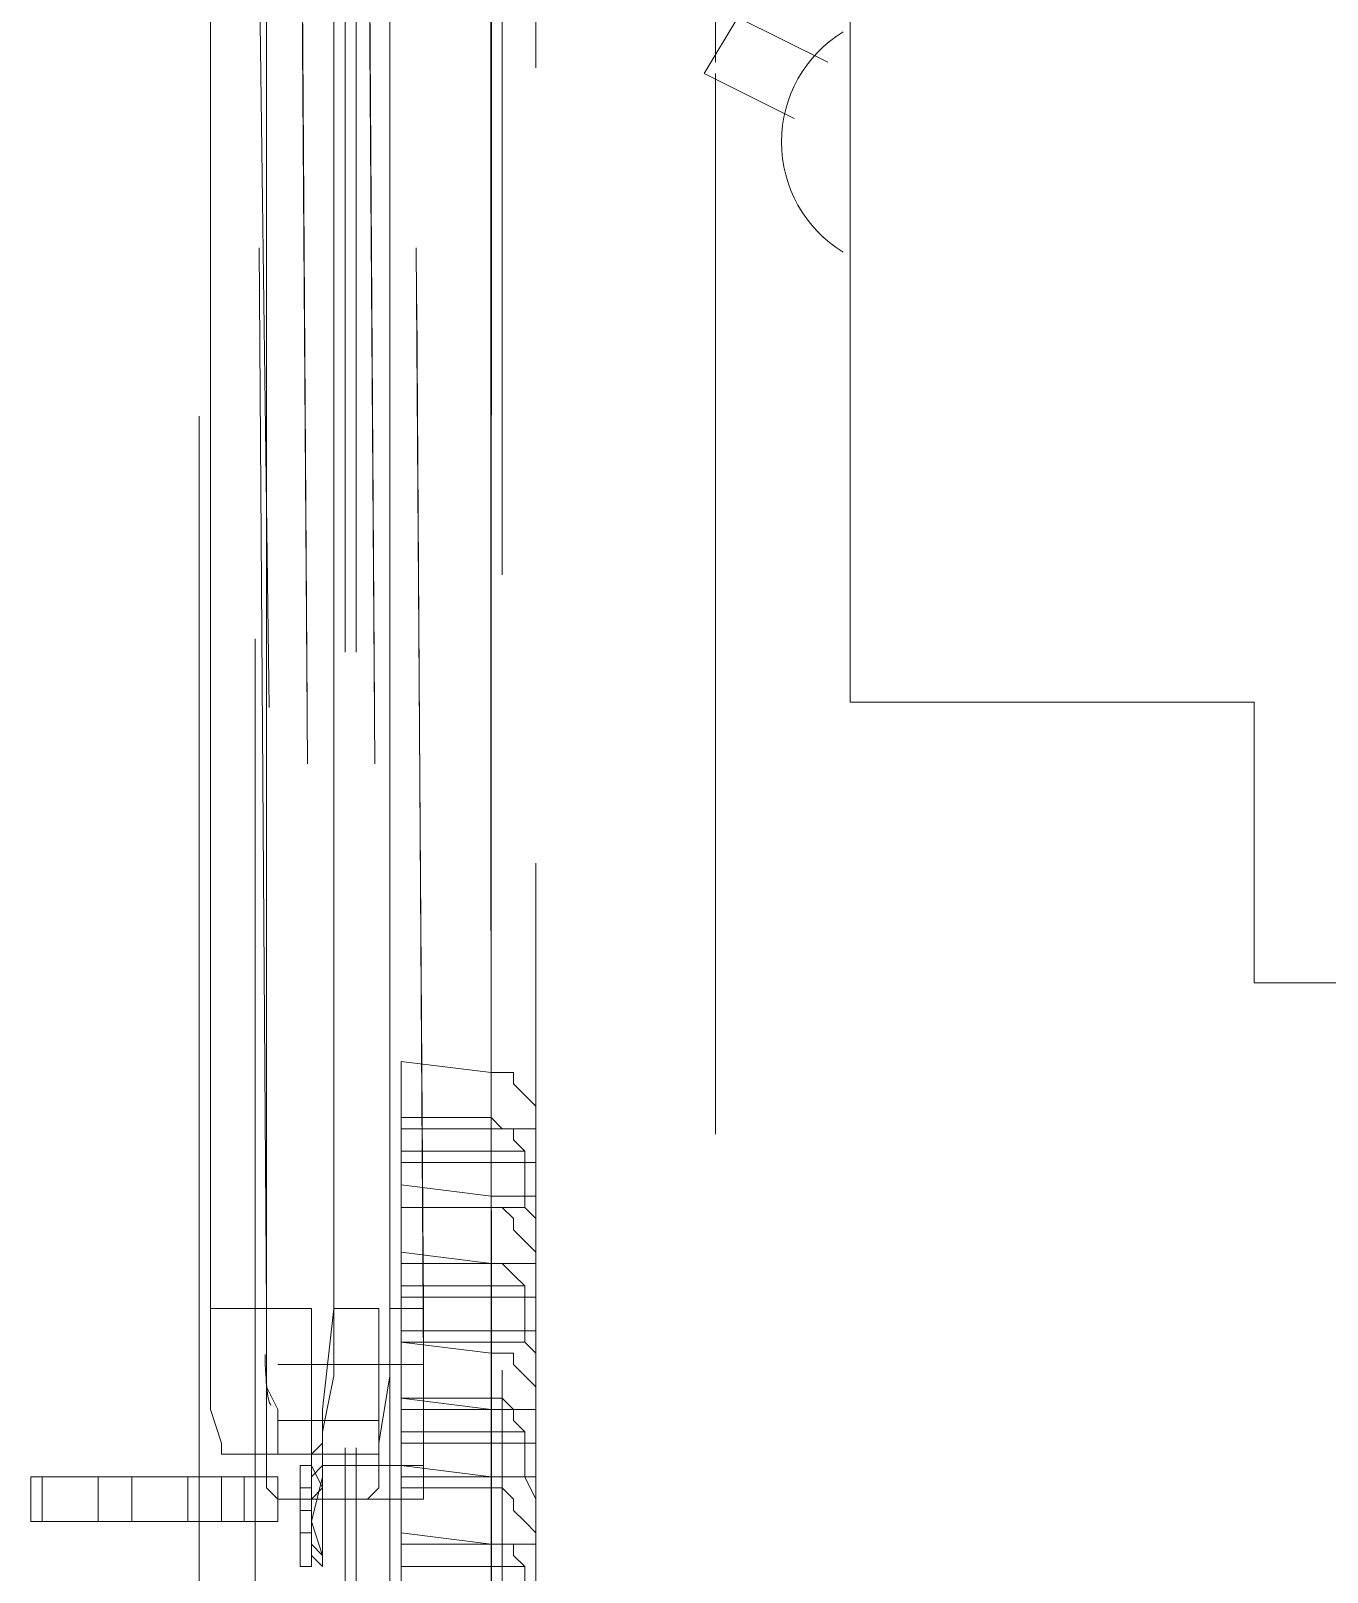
# Model space of a CAD drawing. Header units: metres. Extents: x 2999 to 3164, y 1641 to 1678.
# Drawn here: x 3140.7531 to 3140.9976, y 1664.9108 to 1665.2014 of the extents above; entities that cross this region are included whole.
import ezdxf

# ---------------------------------------------------------------- set-up
doc = ezdxf.new("R2010")
doc.units = ezdxf.units.M
doc.linetypes.add('CONTORNO_QUADRO_T', pattern=[0.35, 0.2, -0.15])
doc.layers.add('PDF28_Geometry', color=7, linetype='Continuous')

msp = doc.modelspace()

# ---------------------------------------------------------------- linework, layer by layer
at = {"layer": 'PDF28_Geometry', "linetype": 'CONTORNO_QUADRO_T', "lineweight": 25}
msp.add_lwpolyline([(3140.839914965652, 1660.481663151814), (3140.839914965652, 1668.342915623616), (3140.839914965652, 1668.478921752103), (3140.839914965652, 1662.105136669819)], dxfattribs=at)
at = {"layer": 'PDF28_Geometry', "linetype": 'CONTORNO_QUADRO_T', "lineweight": 15}
for points in [[(3140.839914965652, 1666.448510410298), (3140.839914965652, 1666.446393756428), (3140.839914965652, 1664.734020775898), (3140.839914965652, 1664.731904122029), (3140.839914965652, 1664.729787468159), (3140.839914965652, 1663.017414487629), (3140.839914965652, 1663.01529783376), (3140.839914965652, 1663.01318117989)], [(3140.899181274001, 1666.393477409687), (3140.899181274001, 1666.300344639424), (3140.882248043044, 1666.300344639424), (3140.882248043044, 1665.195451319478)], [(3140.839914965652, 1666.3786608326), (3140.839914965652, 1664.882186546773)], [(3140.808165157607, 1666.365960909382), (3140.810281811477, 1666.363844255513), (3140.810281811477, 1666.357494293904), (3140.812398465346, 1666.334211101338), (3140.812398465346, 1664.776353853291), (3140.810281811477, 1664.755187314595), (3140.810281811477, 1664.748837352986), (3140.808165157607, 1664.746720699116), (3140.786998618911, 1664.748837352986), (3140.786998618911, 1664.789053776509), (3140.786998618911, 1664.820803584553), (3140.786998618911, 1664.825036892292), (3140.786998618911, 1664.833503507771), (3140.786998618911, 1664.83773681551), (3140.786998618911, 1664.833503507771), (3140.786998618911, 1664.825036892292), (3140.786998618911, 1664.831386853901), (3140.786998618911, 1664.835620161641)], [(3140.784881965041, 1664.928752931904), (3140.784881965041, 1666.353260986165)], [(3140.812398465346, 1666.334211101338), (3140.814515119216, 1666.334211101338), (3140.814515119216, 1664.776353853291), (3140.812398465346, 1664.776353853291)], [(3140.789115272781, 1665.316100590047), (3140.789115272781, 1665.290700743611), (3140.789115272781, 1665.288584089741), (3140.786998618911, 1665.282234128132), (3140.786998618911, 1665.263184243306), (3140.786998618911, 1665.093851933735), (3140.786998618911, 1664.960502739949), (3140.786998618911, 1664.941452855122), (3140.789115272781, 1664.935102893513), (3140.789115272781, 1664.932986239644), (3140.806048503738, 1664.932986239644), (3140.808165157607, 1664.935102893513), (3140.808165157607, 1664.941452855122), (3140.810281811477, 1664.960502739949), (3140.810281811477, 1665.129835049519), (3140.810281811477, 1665.263184243306), (3140.808165157607, 1665.282234128132), (3140.808165157607, 1665.288584089741), (3140.806048503738, 1665.290700743611)], [(3140.799698542129, 1665.316100590047), (3140.799698542129, 1665.290700743611), (3140.799698542129, 1665.316100590047), (3140.801815195998, 1665.316100590047), (3140.803931849868, 1665.316100590047), (3140.803931849868, 1665.290700743611), (3140.806048503738, 1665.290700743611), (3140.808165157607, 1665.286467435872), (3140.808165157607, 1665.280117474263), (3140.810281811477, 1665.263184243306), (3140.810281811477, 1665.129835049519), (3140.810281811477, 1664.960502739949), (3140.810281811477, 1664.947802816731), (3140.808165157607, 1664.937219547383)], [(3140.795465234389, 1665.273767512654), (3140.810281811477, 1665.273767512654), (3140.795465234389, 1665.273767512654), (3140.799698542129, 1664.949919470601), (3140.810281811477, 1664.949919470601), (3140.799698542129, 1664.949919470601)], [(3140.789115272781, 1664.932986239644), (3140.789115272781, 1664.935102893513), (3140.786998618911, 1664.941452855122), (3140.786998618911, 1664.960502739949), (3140.797581888259, 1664.960502739949), (3140.797581888259, 1664.956269432209), (3140.797581888259, 1664.949919470601), (3140.797581888259, 1664.945686162861), (3140.799698542129, 1664.941452855122), (3140.799698542129, 1664.937219547383), (3140.799698542129, 1664.935102893513), (3140.799698542129, 1664.932986239644), (3140.799698542129, 1664.935102893513), (3140.799698542129, 1664.937219547383), (3140.799698542129, 1664.941452855122), (3140.797581888259, 1664.945686162861), (3140.797581888259, 1664.949919470601), (3140.797581888259, 1664.956269432209), (3140.797581888259, 1664.960502739949), (3140.795465234389, 1665.263184243306)], [(3140.786998618911, 1665.263184243306), (3140.786998618911, 1665.093851933735), (3140.786998618911, 1664.960502739949)], [(3140.903414581741, 1665.195451319478), (3140.886481350784, 1665.203917934956), (3140.880131389175, 1665.193334665608), (3140.897064620132, 1665.184868050129)], [(3140.882248043044, 1665.193334665608), (3140.882248043044, 1664.882186546773)], [(3140.839914965652, 1664.981669278645), (3140.822981734695, 1664.983785932515), (3140.822981734695, 1664.968969355427), (3140.839914965652, 1664.968969355427)], [(3140.822981734695, 1664.979552624775), (3140.839914965652, 1664.979552624775)], [(3140.839914965652, 1664.956269432209), (3140.822981734695, 1664.956269432209), (3140.822981734695, 1664.943569508992), (3140.839914965652, 1664.941452855122)], [(3140.822981734695, 1664.95415277834), (3140.839914965652, 1664.95415277834)], [(3140.799698542129, 1664.939336201252), (3140.808165157607, 1664.939336201252)], [(3140.822981734695, 1664.928752931904), (3140.839914965652, 1664.928752931904), (3140.822981734695, 1664.930869585774), (3140.822981734695, 1664.916053008687), (3140.839914965652, 1664.916053008687)], [(3140.789115272781, 1664.920286316426), (3140.772182041823, 1664.920286316426), (3140.755248810866, 1664.920286316426), (3140.753132156997, 1664.920286316426), (3140.753132156997, 1664.928752931904), (3140.755248810866, 1664.928752931904), (3140.772182041823, 1664.928752931904), (3140.789115272781, 1664.928752931904)], [(3140.753132156997, 1664.928752931904), (3140.753132156997, 1664.920286316426)], [(3140.755248810866, 1664.928752931904), (3140.755248810866, 1664.920286316426)], [(3140.772182041823, 1664.928752931904), (3140.772182041823, 1664.920286316426)], [(3140.784881965041, 1664.83773681551), (3140.786998618911, 1664.83773681551), (3140.784881965041, 1664.83773681551), (3140.784881965041, 1664.920286316426)]]:
    msp.add_lwpolyline(points, dxfattribs=at)
at = {"layer": 'PDF28_Geometry', "linetype": 'CONTORNO_QUADRO_T', "lineweight": 0}
for points in [[(3140.795465234389, 1665.436749860615), (3140.795465234389, 1664.83985346938), (3140.795465234389, 1664.835620161641), (3140.795465234389, 1664.827153546162), (3140.801815195998, 1664.827153546162), (3140.799698542129, 1664.827153546162), (3140.799698542129, 1664.822920238423), (3140.795465234389, 1664.822920238423), (3140.795465234389, 1664.829270200032), (3140.795465234389, 1664.822920238423), (3140.795465234389, 1664.78058716103), (3140.801815195998, 1664.78058716103)], [(3140.820865080825, 1665.398650090962), (3140.820865080825, 1664.776353853291)], [(3140.84838158113, 1665.394416783223), (3140.84838158113, 1664.753070660725), (3140.846264927261, 1664.753070660725), (3140.839914965652, 1664.753070660725), (3140.818748426955, 1664.753070660725), (3140.818748426955, 1664.755187314595), (3140.820865080825, 1664.759420622334), (3140.820865080825, 1664.776353853291)], [(3140.839914965652, 1664.746720699116), (3140.842031619521, 1664.742487391377), (3140.839914965652, 1664.744604045247), (3140.842031619521, 1664.742487391377), (3140.842031619521, 1664.748837352986), (3140.839914965652, 1664.748837352986), (3140.842031619521, 1664.748837352986), (3140.842031619521, 1665.392300129353)], [(3140.808165157607, 1665.282234128132), (3140.814515119216, 1665.282234128132), (3140.816631773086, 1665.282234128132), (3140.816631773086, 1665.280117474263), (3140.816631773086, 1665.278000820393), (3140.816631773086, 1665.275884166523), (3140.816631773086, 1665.273767512654), (3140.818748426955, 1664.949919470601), (3140.818748426955, 1664.947802816731), (3140.818748426955, 1664.945686162861), (3140.818748426955, 1664.943569508992), (3140.818748426955, 1664.941452855122), (3140.818748426955, 1664.939336201252), (3140.808165157607, 1664.939336201252)], [(3140.803931849868, 1665.273767512654), (3140.806048503738, 1664.949919470601), (3140.806048503738, 1664.945686162861), (3140.806048503738, 1664.941452855122), (3140.806048503738, 1664.939336201252), (3140.806048503738, 1664.937219547383), (3140.806048503738, 1664.932986239644), (3140.808165157607, 1664.932986239644), (3140.808165157607, 1664.930869585774), (3140.806048503738, 1664.928752931904), (3140.806048503738, 1664.920286316426), (3140.806048503738, 1664.913936354817), (3140.808165157607, 1664.911819700947), (3140.808165157607, 1664.913936354817), (3140.808165157607, 1664.918169662556), (3140.808165157607, 1664.913936354817), (3140.808165157607, 1664.918169662556), (3140.808165157607, 1664.913936354817), (3140.808165157607, 1664.916053008687), (3140.808165157607, 1664.920286316426), (3140.808165157607, 1664.924519624165), (3140.808165157607, 1664.926636278035), (3140.806048503738, 1664.924519624165), (3140.806048503738, 1664.920286316426), (3140.808165157607, 1664.928752931904), (3140.808165157607, 1664.930869585774), (3140.806048503738, 1664.928752931904), (3140.806048503738, 1664.920286316426), (3140.806048503738, 1664.918169662556), (3140.806048503738, 1664.920286316426), (3140.806048503738, 1664.924519624165), (3140.806048503738, 1664.920286316426), (3140.806048503738, 1664.916053008687), (3140.808165157607, 1664.913936354817), (3140.806048503738, 1664.916053008687), (3140.806048503738, 1664.920286316426), (3140.806048503738, 1664.924519624165), (3140.808165157607, 1664.926636278035), (3140.808165157607, 1664.924519624165), (3140.808165157607, 1664.928752931904), (3140.808165157607, 1664.930869585774), (3140.808165157607, 1664.928752931904), (3140.806048503738, 1664.920286316426), (3140.808165157607, 1664.913936354817), (3140.808165157607, 1664.911819700947), (3140.808165157607, 1664.913936354817), (3140.808165157607, 1664.918169662556), (3140.808165157607, 1664.913936354817), (3140.808165157607, 1664.916053008687), (3140.808165157607, 1664.920286316426), (3140.808165157607, 1664.924519624165), (3140.808165157607, 1664.926636278035), (3140.808165157607, 1664.924519624165), (3140.808165157607, 1664.928752931904), (3140.808165157607, 1664.930869585774), (3140.827215042434, 1664.930869585774), (3140.827215042434, 1664.932986239644), (3140.827215042434, 1664.935102893513), (3140.827215042434, 1664.937219547383), (3140.827215042434, 1664.939336201252), (3140.827215042434, 1664.943569508992), (3140.827215042434, 1664.945686162861), (3140.827215042434, 1664.949919470601), (3140.806048503738, 1664.949919470601), (3140.827215042434, 1664.949919470601), (3140.825098388564, 1665.273767512654)], [(3140.803931849868, 1665.263184243306), (3140.806048503738, 1664.960502739949), (3140.806048503738, 1664.95415277834), (3140.806048503738, 1664.947802816731), (3140.806048503738, 1664.941452855122), (3140.806048503738, 1664.935102893513), (3140.806048503738, 1664.930869585774), (3140.808165157607, 1664.926636278035), (3140.808165157607, 1664.924519624165), (3140.808165157607, 1664.926636278035), (3140.806048503738, 1664.930869585774), (3140.806048503738, 1664.935102893513), (3140.806048503738, 1664.941452855122), (3140.806048503738, 1664.947802816731), (3140.806048503738, 1664.95415277834), (3140.806048503738, 1664.960502739949), (3140.797581888259, 1664.960502739949), (3140.797581888259, 1665.129835049519), (3140.797581888259, 1665.263184243306)], [(3140.797581888259, 1665.263184243306), (3140.797581888259, 1665.129835049519), (3140.797581888259, 1664.960502739949), (3140.797581888259, 1664.935102893513), (3140.797581888259, 1664.926636278035), (3140.799698542129, 1664.924519624165), (3140.816631773086, 1664.924519624165), (3140.818748426955, 1664.926636278035), (3140.818748426955, 1664.935102893513), (3140.820865080825, 1664.947802816731), (3140.820865080825, 1664.960502739949), (3140.820865080825, 1665.093851933735), (3140.820865080825, 1665.263184243306)], [(3140.816631773086, 1665.263184243306), (3140.818748426955, 1664.960502739949), (3140.818748426955, 1664.956269432209), (3140.818748426955, 1664.949919470601), (3140.818748426955, 1664.945686162861), (3140.818748426955, 1664.941452855122), (3140.818748426955, 1664.937219547383), (3140.818748426955, 1664.935102893513), (3140.818748426955, 1664.932986239644), (3140.816631773086, 1664.932986239644)], [(3140.825098388564, 1664.924519624165), (3140.816631773086, 1664.924519624165), (3140.818748426955, 1664.926636278035), (3140.818748426955, 1664.935102893513), (3140.820865080825, 1664.947802816731), (3140.820865080825, 1664.960502739949), (3140.827215042434, 1664.960502739949), (3140.827215042434, 1664.95415277834), (3140.827215042434, 1664.947802816731), (3140.827215042434, 1664.941452855122), (3140.827215042434, 1664.935102893513), (3140.827215042434, 1664.930869585774), (3140.827215042434, 1664.926636278035), (3140.827215042434, 1664.924519624165), (3140.825098388564, 1664.924519624165), (3140.827215042434, 1664.924519624165), (3140.827215042434, 1664.926636278035), (3140.827215042434, 1664.930869585774), (3140.827215042434, 1664.935102893513), (3140.827215042434, 1664.941452855122), (3140.827215042434, 1664.947802816731), (3140.827215042434, 1664.95415277834), (3140.827215042434, 1664.960502739949), (3140.825098388564, 1665.263184243306)], [(3140.820865080825, 1665.263184243306), (3140.820865080825, 1665.093851933735), (3140.820865080825, 1664.960502739949)], [(3140.822981734695, 1665.242017704609), (3140.839914965652, 1665.23990105074), (3140.839914965652, 1665.004952471211), (3140.842031619521, 1665.004952471211), (3140.844148273391, 1665.004952471211), (3140.844148273391, 1665.002835817341), (3140.846264927261, 1665.000719163472), (3140.84838158113, 1664.998602509602), (3140.84838158113, 1664.994369201863)], [(3140.839914965652, 1665.004952471211), (3140.822981734695, 1665.007069125081), (3140.822981734695, 1664.994369201863)], [(3140.839914965652, 1664.996485855733), (3140.822981734695, 1664.996485855733)], [(3140.84838158113, 1664.968969355427), (3140.84838158113, 1664.971086009297), (3140.84838158113, 1664.975319317036), (3140.84838158113, 1664.977435970906), (3140.846264927261, 1664.979552624775), (3140.846264927261, 1664.990135894124), (3140.844148273391, 1664.992252547993), (3140.844148273391, 1664.994369201863), (3140.842031619521, 1664.994369201863), (3140.839914965652, 1664.996485855733), (3140.839914965652, 1664.979552624775), (3140.846264927261, 1664.979552624775)], [(3140.822981734695, 1664.988019240254), (3140.822981734695, 1664.994369201863), (3140.84838158113, 1664.994369201863), (3140.84838158113, 1664.988019240254)], [(3140.822981734695, 1664.990135894124), (3140.846264927261, 1664.990135894124)], [(3140.839914965652, 1664.981669278645), (3140.84838158113, 1664.981669278645), (3140.84838158113, 1664.985902586384), (3140.84838158113, 1664.988019240254), (3140.822981734695, 1664.988019240254), (3140.822981734695, 1664.983785932515)], [(3140.822981734695, 1664.979552624775), (3140.839914965652, 1664.979552624775), (3140.842031619521, 1664.979552624775), (3140.844148273391, 1664.977435970906), (3140.844148273391, 1664.975319317036), (3140.846264927261, 1664.973202663167), (3140.84838158113, 1664.971086009297), (3140.84838158113, 1664.968969355427), (3140.84838158113, 1664.962619393818)], [(3140.822981734695, 1664.971086009297), (3140.839914965652, 1664.968969355427), (3140.84838158113, 1664.968969355427), (3140.822981734695, 1664.968969355427), (3140.822981734695, 1664.962619393818), (3140.822981734695, 1664.956269432209)], [(3140.822981734695, 1664.968969355427), (3140.822981734695, 1664.968969355427)], [(3140.846264927261, 1664.964736047688), (3140.844148273391, 1664.966852701558), (3140.842031619521, 1664.968969355427), (3140.839914965652, 1664.968969355427), (3140.839914965652, 1664.95203612447)], [(3140.84838158113, 1664.941452855122), (3140.84838158113, 1664.945686162861), (3140.84838158113, 1664.947802816731), (3140.84838158113, 1664.95203612447), (3140.846264927261, 1664.95415277834), (3140.846264927261, 1664.964736047688), (3140.822981734695, 1664.964736047688)], [(3140.839914965652, 1664.956269432209), (3140.84838158113, 1664.956269432209), (3140.84838158113, 1664.958386086079), (3140.84838158113, 1664.962619393818), (3140.822981734695, 1664.962619393818)], [(3140.799698542129, 1664.924519624165), (3140.797581888259, 1664.926636278035), (3140.797581888259, 1664.935102893513), (3140.797581888259, 1664.960502739949)], [(3140.808165157607, 1664.937219547383), (3140.808165157607, 1664.932986239644), (3140.806048503738, 1664.932986239644), (3140.816631773086, 1664.932986239644), (3140.818748426955, 1664.932986239644), (3140.818748426955, 1664.935102893513), (3140.818748426955, 1664.937219547383), (3140.818748426955, 1664.941452855122), (3140.818748426955, 1664.945686162861), (3140.818748426955, 1664.949919470601), (3140.818748426955, 1664.956269432209), (3140.818748426955, 1664.960502739949), (3140.810281811477, 1664.960502739949)], [(3140.822981734695, 1664.95415277834), (3140.839914965652, 1664.95203612447), (3140.842031619521, 1664.95203612447), (3140.844148273391, 1664.95203612447), (3140.844148273391, 1664.949919470601), (3140.846264927261, 1664.947802816731), (3140.84838158113, 1664.945686162861), (3140.84838158113, 1664.941452855122), (3140.822981734695, 1664.941452855122), (3140.822981734695, 1664.943569508992), (3140.839914965652, 1664.943569508992)], [(3140.839914965652, 1664.95415277834), (3140.846264927261, 1664.95415277834)], [(3140.846264927261, 1664.937219547383), (3140.844148273391, 1664.939336201252), (3140.844148273391, 1664.941452855122), (3140.842031619521, 1664.943569508992), (3140.839914965652, 1664.943569508992), (3140.839914965652, 1664.926636278035)], [(3140.839914965652, 1664.941452855122), (3140.84838158113, 1664.941452855122), (3140.84838158113, 1664.935102893513), (3140.822981734695, 1664.935102893513), (3140.822981734695, 1664.941452855122)], [(3140.84838158113, 1664.935102893513), (3140.84838158113, 1664.932986239644), (3140.84838158113, 1664.928752931904), (3140.839914965652, 1664.928752931904), (3140.846264927261, 1664.928752931904), (3140.846264927261, 1664.937219547383), (3140.822981734695, 1664.937219547383)], [(3140.822981734695, 1664.935102893513), (3140.822981734695, 1664.930869585774)], [(3140.803931849868, 1664.918169662556), (3140.803931849868, 1664.911819700947), (3140.803931849868, 1664.930869585774), (3140.806048503738, 1664.930869585774), (3140.806048503738, 1664.924519624165), (3140.806048503738, 1664.920286316426), (3140.806048503738, 1664.918169662556)], [(3140.803931849868, 1664.930869585774), (3140.806048503738, 1664.930869585774)], [(3140.806048503738, 1664.930869585774), (3140.806048503738, 1664.930869585774)], [(3140.808165157607, 1664.930869585774), (3140.808165157607, 1664.930869585774)], [(3140.827215042434, 1664.930869585774), (3140.827215042434, 1664.930869585774)], [(3140.827215042434, 1664.930869585774), (3140.827215042434, 1664.930869585774)], [(3140.765832080215, 1664.920286316426), (3140.765832080215, 1664.928752931904)], [(3140.772182041823, 1664.928752931904), (3140.772182041823, 1664.920286316426)], [(3140.782765311172, 1664.928752931904), (3140.782765311172, 1664.920286316426)], [(3140.803931849868, 1664.926636278035), (3140.806048503738, 1664.926636278035)], [(3140.806048503738, 1664.926636278035), (3140.806048503738, 1664.926636278035)], [(3140.806048503738, 1664.926636278035), (3140.806048503738, 1664.926636278035)], [(3140.808165157607, 1664.928752931904), (3140.808165157607, 1664.928752931904)], [(3140.822981734695, 1664.918169662556), (3140.839914965652, 1664.916053008687), (3140.84838158113, 1664.916053008687), (3140.84838158113, 1664.918169662556), (3140.84838158113, 1664.922402970295), (3140.84838158113, 1664.924519624165), (3140.846264927261, 1664.928752931904)], [(3140.822981734695, 1664.926636278035), (3140.839914965652, 1664.926636278035), (3140.842031619521, 1664.926636278035), (3140.844148273391, 1664.924519624165), (3140.844148273391, 1664.922402970295), (3140.846264927261, 1664.920286316426), (3140.84838158113, 1664.918169662556), (3140.84838158113, 1664.916053008687)], [(3140.803931849868, 1664.922402970295), (3140.806048503738, 1664.922402970295), (3140.806048503738, 1664.924519624165), (3140.806048503738, 1664.922402970295)], [(3140.808165157607, 1664.924519624165), (3140.808165157607, 1664.924519624165)], [(3140.808165157607, 1664.924519624165), (3140.808165157607, 1664.924519624165)], [(3140.806048503738, 1664.922402970295), (3140.806048503738, 1664.922402970295)], [(3140.803931849868, 1664.918169662556), (3140.806048503738, 1664.918169662556), (3140.803931849868, 1664.918169662556)], [(3140.806048503738, 1664.918169662556), (3140.806048503738, 1664.918169662556)], [(3140.808165157607, 1664.918169662556), (3140.808165157607, 1664.918169662556)], [(3140.808165157607, 1664.918169662556), (3140.808165157607, 1664.918169662556)], [(3140.84838158113, 1664.909703047078), (3140.84838158113, 1664.916053008687), (3140.822981734695, 1664.916053008687), (3140.822981734695, 1664.909703047078), (3140.822981734695, 1664.903353085469)], [(3140.822981734695, 1664.916053008687), (3140.822981734695, 1664.916053008687)], [(3140.822981734695, 1664.901236431599), (3140.839914965652, 1664.89911977773), (3140.842031619521, 1664.89911977773), (3140.844148273391, 1664.89911977773), (3140.844148273391, 1664.89700312386), (3140.846264927261, 1664.89488646999), (3140.84838158113, 1664.892769816121), (3140.84838158113, 1664.888536508381), (3140.84838158113, 1664.892769816121), (3140.84838158113, 1664.89488646999), (3140.84838158113, 1664.89911977773), (3140.846264927261, 1664.901236431599), (3140.846264927261, 1664.911819700947), (3140.844148273391, 1664.913936354817), (3140.844148273391, 1664.916053008687), (3140.842031619521, 1664.916053008687), (3140.839914965652, 1664.916053008687), (3140.839914965652, 1664.89911977773)], [(3140.803931849868, 1664.911819700947), (3140.806048503738, 1664.911819700947)], [(3140.806048503738, 1664.911819700947), (3140.806048503738, 1664.911819700947)], [(3140.822981734695, 1664.911819700947), (3140.846264927261, 1664.911819700947)]]:
    msp.add_lwpolyline(points, dxfattribs=at)
at = {"layer": 'PDF28_Geometry', "linetype": 'CONTORNO_QUADRO_T', "lineweight": 15}
for points in [[(3141.117196622573, 1665.212384550435), (3141.123546584182, 1665.220851165913), (3141.123546584182, 1665.267417551045), (3141.093913430007, 1665.267417551045), (3141.070630237441, 1665.273767512654), (3140.983847428787, 1665.273767512654), (3140.983847428787, 1665.220851165913), (3140.90764788948, 1665.220851165913), (3140.90764788948, 1665.074802048909), (3140.983847428787, 1665.074802048909), (3140.983847428787, 1665.021885702168), (3141.070630237441, 1665.021885702168), (3141.093913430007, 1665.028235663777), (3141.123546584182, 1665.028235663777), (3141.123546584182, 1665.093851933735), (3141.110846660964, 1665.093851933735), (3141.110846660964, 1665.089618625996), (3141.104496699355, 1665.089618625996), (3141.104496699355, 1665.212384550435)], [(3140.799698542129, 1664.920286316426), (3140.789115272781, 1664.920286316426), (3140.789115272781, 1664.928752931904), (3140.799698542129, 1664.928752931904)]]:
    msp.add_lwpolyline(points, close=True, dxfattribs=at)
at = {"layer": 'PDF28_Geometry', "linetype": 'CONTORNO_QUADRO_T', "lineweight": 0}
for points in [[(3140.806048503738, 1664.924519624165), (3140.806048503738, 1664.930869585774)], [(3140.806048503738, 1664.918169662556), (3140.806048503738, 1664.911819700947), (3140.806048503738, 1664.930869585774), (3140.806048503738, 1664.924519624165), (3140.806048503738, 1664.920286316426)], [(3140.784881965041, 1664.928752931904), (3140.784881965041, 1664.920286316426)], [(3140.79334858052, 1664.920286316426), (3140.79334858052, 1664.928752931904)], [(3140.806048503738, 1664.926636278035), (3140.803931849868, 1664.926636278035), (3140.803931849868, 1664.922402970295), (3140.806048503738, 1664.922402970295), (3140.806048503738, 1664.924519624165)], [(3140.806048503738, 1664.926636278035), (3140.806048503738, 1664.924519624165)], [(3140.806048503738, 1664.922402970295), (3140.806048503738, 1664.924519624165), (3140.806048503738, 1664.926636278035)], [(3140.806048503738, 1664.920286316426), (3140.808165157607, 1664.913936354817), (3140.808165157607, 1664.911819700947), (3140.806048503738, 1664.913936354817)], [(3140.808165157607, 1664.911819700947), (3140.808165157607, 1664.913936354817), (3140.808165157607, 1664.918169662556), (3140.808165157607, 1664.913936354817)]]:
    msp.add_lwpolyline(points, close=True, dxfattribs=at)
at = {"layer": 'PDF28_Geometry', "linetype": 'CONTORNO_QUADRO_T', "lineweight": 15}
msp.add_arc((3140.919029539616, 1665.18042800714), 0.02434157941358037, 121.5033892949476, 238.4966107062166, dxfattribs=at)
msp.add_open_spline([(3140.797317116253, 1664.951802524412), (3140.797363144775, 1664.946543109969), (3140.797874089731, 1664.942287274347), (3140.798458446132, 1664.942295862352)], degree=3, dxfattribs=at)

doc.saveas('drawing.dxf')
